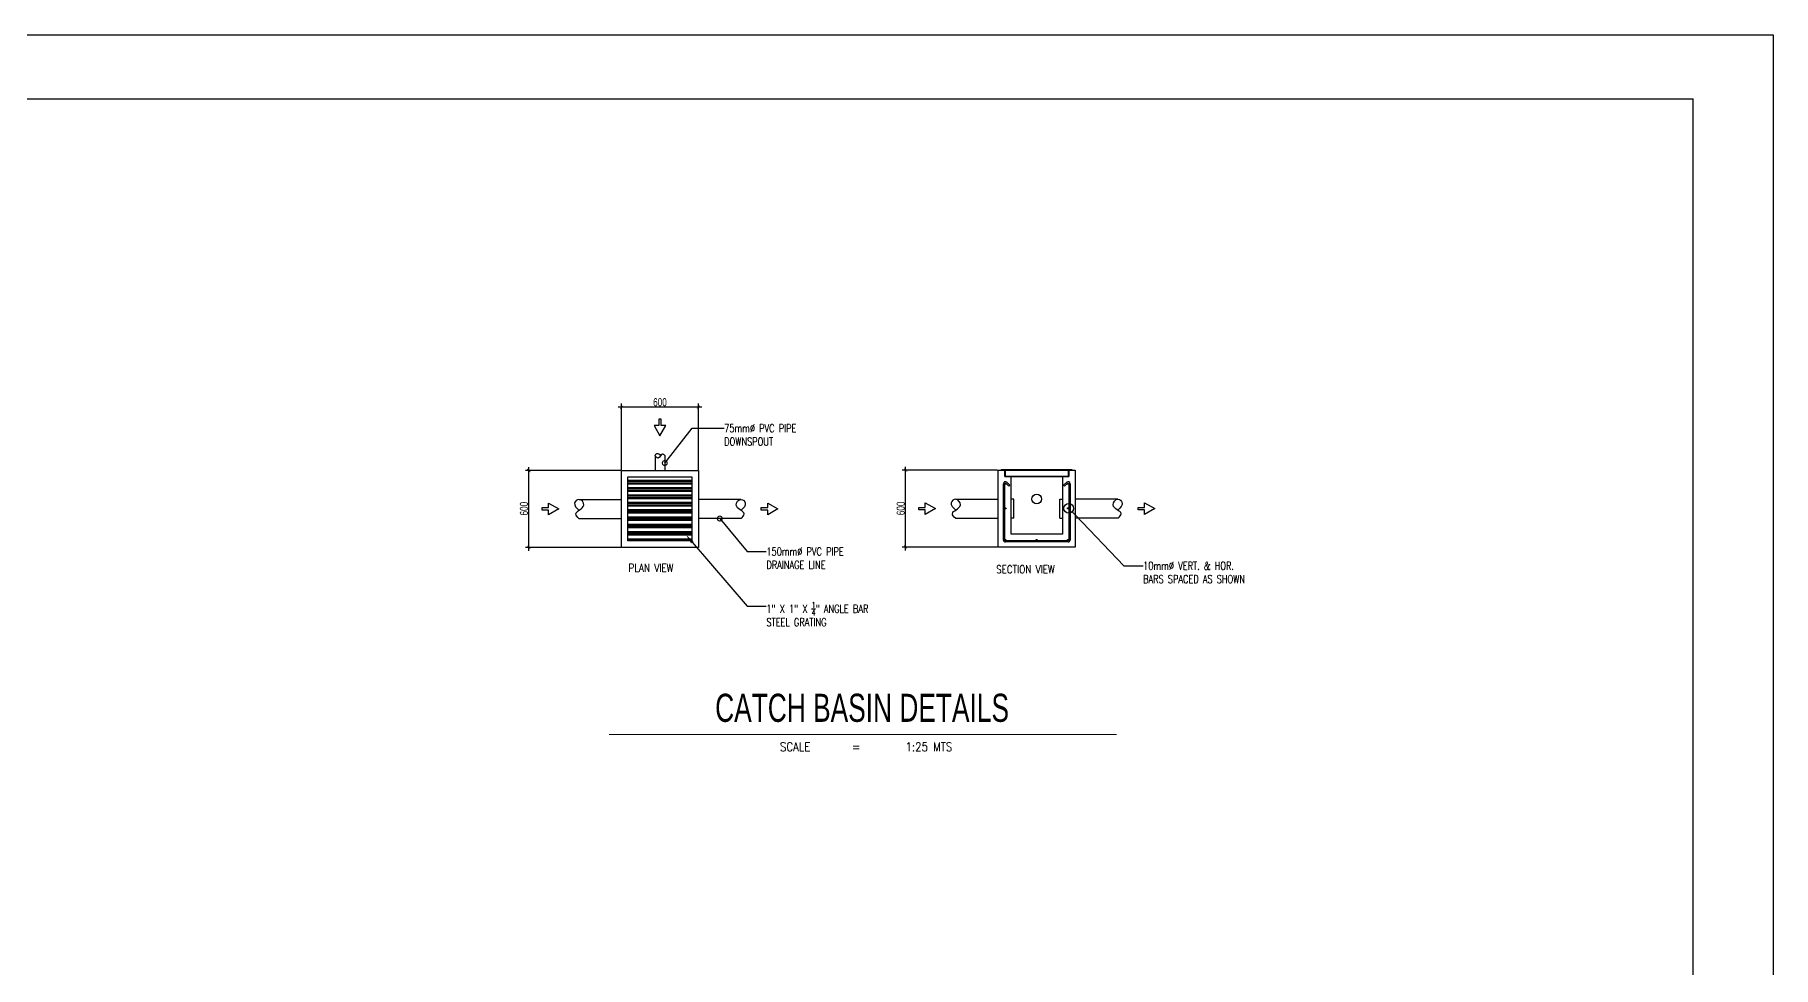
# Model space of a CAD drawing. Header units: millimetres. Extents: x -248340 to 456025, y 261499 to 1049645.
# Drawn here: x 319141 to 373455, y 322535 to 351660 of the extents above; entities that cross this region are included whole.
import ezdxf
from ezdxf import colors
from ezdxf.entities.mleader import LeaderData, LeaderLine
from ezdxf.math import Vec2, Vec3

# ---------------------------------------------------------------- set-up
doc = ezdxf.new("R2010")
doc.units = ezdxf.units.MM
doc.header["$LTSCALE"] = 8
doc.header["$MEASUREMENT"] = 0
doc.header["$PDMODE"] = 3
doc.header["$PDSIZE"] = 0.3125
doc.layers.get('0').update_dxf_attribs({"linetype": 'CONTINUOUS'})
doc.layers.get('DEFPOINTS').update_dxf_attribs({"color": 8, "linetype": 'CONTINUOUS'})
for name, color, linetype in [('A-ANNO-TEXT', 7, 'CONTINUOUS'), ('MARK', 7, 'CONTINUOUS'), ('TEXT', 2, 'CONTINUOUS')]:
    doc.layers.add(name, color=color, linetype=linetype)
for name, color, linetype, lineweight in [('A-WALL-PATT', 111, 'CONTINUOUS', 50), ('DIM', 2, 'CONTINUOUS', 25), ('S_wall', 251, 'CONTINUOUS', 0)]:
    doc.layers.add(name, color=color, linetype=linetype, lineweight=lineweight)
doc.layers.add('mv', color=30, linetype='CONTINUOUS', plot=False)
doc.styles.add('EN-SCL-DIM', font='swisscl.ttf')
doc.styles.add('ROMANS', font='ROMANS', dxfattribs={"width": 0.8, "bigfont": 'BIGFONT'})
doc.styles.get("Standard").update_dxf_attribs({"font": 'txt.shx', "width": 0.7, "bigfont": 'extfont.shx'})
doc.dimstyles.new('SC50', dxfattribs={"dimscale": 0.5, "dimtxt": 250, "dimasz": 200, "dimexe": 220, "dimexo": 50, "dimgap": 50, "dimtad": 1, "dimdec": 0, "dimrnd": 1, "dimzin": 0, "dimdsep": 46, "dimlunit": 6, "dimtxsty": 'EN-SCL-DIM', "dimblk": 'ARCHTICK', "dimcen": 100, "dimdle": 220, "dimclrd": 1, "dimclre": 1, "dimclrt": 3, "dimadec": 0, "dimazin": 0, "dimtfac": 1, "dimtdec": 0, "dimtofl": 0, "dimtmove": 0, "dimatfit": 3, "dimldrblk": 'OPEN90', "dimfxl": 1, "dimtolj": 1, "dimtzin": 0, "dimarcsym": 1})

# ---------------------------------------------------------------- blocks, each defined once
blk = doc.blocks.new('_ArchTick')
at = {"color": 0, "linetype": 'ByBlock', "const_width": 0.15}
blk.add_lwpolyline([(-0.5, -0.5), (0.5, 0.5)], dxfattribs=at)
blk = doc.blocks.new('*D1050')
at = {"layer": 'DEFPOINTS', "color": 0, "lineweight": 30, "ltscale": 1.25, "transparency": 16777216}
for p in [(346349, 338058), (349245, 338058, 0), (349245, 335658, 0)]:
    blk.add_point(p, dxfattribs=at)
at = {"layer": 'DIM', "color": 1, "lineweight": -2, "ltscale": 1.25, "transparency": 16777216}
for p, q in [((349220, 338058), (346239, 338058)), ((346349, 335548), (346349, 338168)), ((349220, 335658), (346239, 335658))]:
    blk.add_line(p, q, dxfattribs=at)
at = {"layer": 'DIM', "color": 1, "lineweight": -2, "ltscale": 1.25, "transparency": 16777216, "xscale": 100, "yscale": 100, "zscale": 100}
for p, rotation in [((346349, 338058), 90), ((346349, 335658), 270)]:
    blk.add_blockref('_ArchTick', p, dxfattribs=dict(at, rotation=rotation))
at = {"layer": 'DIM', "color": 3, "ltscale": 1.25, "transparency": 16777216, "insert": (346196, 336867), "char_height": 125, "attachment_point": 5, "rotation": 90, "style": 'EN-SCL-DIM'}
blk.add_mtext('\\A1;{\\H2x;600}', dxfattribs=at)
blk = doc.blocks.new('_Open90')
at = {"color": 0, "linetype": 'ByBlock', "lineweight": -2}
for p, q in [((0, 0), (-1, 0)), ((-0.5, 0.5), (0, 0)), ((0, 0), (-0.5, -0.5))]:
    blk.add_line(p, q, dxfattribs=at)
blk = doc.blocks.new('*D1051')
at = {"layer": 'DEFPOINTS', "color": 0, "lineweight": 30, "ltscale": 1.25, "transparency": 16777216}
for p in [(337474, 340028, 0), (337474, 338049, 0), (339874, 338049, 0)]:
    blk.add_point(p, dxfattribs=at)
at = {"layer": 'DIM', "color": 1, "lineweight": -2, "ltscale": 1.25, "transparency": 16777216}
for p, q in [((339984, 340028, 0), (337364, 340028, 0)), ((337474, 338074, 0), (337474, 340138, 0)), ((339874, 338074, 0), (339874, 340138, 0))]:
    blk.add_line(p, q, dxfattribs=at)
at = {"layer": 'DIM', "color": 1, "lineweight": -2, "ltscale": 1.25, "transparency": 16777216, "xscale": 100, "yscale": 100, "zscale": 100, "rotation": 180}
blk.add_blockref('_ArchTick', (337474, 340028, 0), dxfattribs=at)
at = {"layer": 'DIM', "color": 1, "lineweight": -2, "ltscale": 1.25, "transparency": 16777216, "xscale": 100, "yscale": 100, "zscale": 100}
blk.add_blockref('_ArchTick', (339874, 340028, 0), dxfattribs=at)
at = {"layer": 'DIM', "color": 3, "ltscale": 1.25, "transparency": 16777216, "insert": (338674, 340181, 0), "char_height": 125, "attachment_point": 5, "style": 'EN-SCL-DIM'}
blk.add_mtext('\\A1;{\\H2x;600}', dxfattribs=at)
blk = doc.blocks.new('*D1052')
at = {"layer": 'DEFPOINTS', "color": 0, "lineweight": 30, "ltscale": 1.25, "transparency": 16777216}
for p in [(334578, 338049), (337474, 338049, 0), (337474, 335649, 0)]:
    blk.add_point(p, dxfattribs=at)
at = {"layer": 'DIM', "color": 1, "lineweight": -2, "ltscale": 1.25, "transparency": 16777216}
for p, q in [((337449, 338049), (334468, 338049)), ((334578, 335539), (334578, 338159)), ((337449, 335649), (334468, 335649))]:
    blk.add_line(p, q, dxfattribs=at)
at = {"layer": 'DIM', "color": 1, "lineweight": -2, "ltscale": 1.25, "transparency": 16777216, "xscale": 100, "yscale": 100, "zscale": 100}
for p, rotation in [((334578, 338049), 90), ((334578, 335649), 270)]:
    blk.add_blockref('_ArchTick', p, dxfattribs=dict(at, rotation=rotation))
at = {"layer": 'DIM', "color": 3, "ltscale": 1.25, "transparency": 16777216, "insert": (334425, 336858), "char_height": 125, "attachment_point": 5, "rotation": 90, "style": 'EN-SCL-DIM'}
blk.add_mtext('\\A1;{\\H2x;600}', dxfattribs=at)
blk = doc.blocks.new('_DotSmall')
at = {"color": 0, "linetype": 'ByBlock', "const_width": 0.5}
blk.add_lwpolyline([(-0.0625, 0, 1), (0.0625, 0, 1)], format="xyb", close=True, dxfattribs=at)
blk = doc.blocks.new('_DOTBLANK')
at = {"color": 0, "linetype": 'ByBlock', "lineweight": -2}
blk.add_line((-0.5, 0), (-1, 0), dxfattribs=at)
blk.add_circle((0, 0), 0.5, dxfattribs=at)

msp = doc.modelspace()

# ---------------------------------------------------------------- hatches: boundary and pattern name
at = {"layer": 'A-WALL-PATT'}
h = msp.add_hatch(dxfattribs=at)
h.set_pattern_fill('ANSI32', color=3, scale=24, angle=135)
h.set_pattern_definition([(180, (-5864012.2, 173284.2), (-1e-14, -228.6), []), (180, (-5864088.4, 173360.4), (-1e-14, -228.6), [])])
h.paths.add_polyline_path([(337673.831, 335849.486), (339673.831, 335849.486), (339673.831, 337849.486), (337673.831, 337849.486)])

# ---------------------------------------------------------------- linework, layer by layer
at = {"color": 6, "ltscale": 20}
for p, q in [((338523.831, 338513.255, 0), (338523.831, 338049.486, 0)), ((338823.831, 338517.517, 0), (338823.831, 338049.486, 0)), ((336146.294, 337149.486, 0), (337478.093, 337149.486, 0)), ((341201.367, 337149.486, 0), (339869.568, 337149.486, 0)), ((347913.057, 337158.173, 0), (349244.856, 337158.173, 0)), ((349724.856, 337158.173, 0), (349644.856, 337158.173, 0)), ((349724.856, 336558.173, 0), (349724.856, 337158.173, 0)), ((351164.856, 336558.173, 0), (351164.856, 337158.173, 0)), ((351164.856, 337158.173, 0), (351244.856, 337158.173, 0)), ((352976.655, 337158.173, 0), (351644.856, 337158.173, 0)), ((336137.769, 336549.486, 0), (337473.831, 336549.486, 0)), ((341209.892, 336549.486, 0), (339873.831, 336549.486, 0)), ((347904.532, 336558.173, 0), (349244.856, 336558.173, 0)), ((349724.856, 336558.173, 0), (349644.856, 336558.173, 0)), ((351164.856, 336558.173, 0), (351244.856, 336558.173, 0)), ((352985.18, 336558.173, 0), (351649.118, 336558.173, 0))]:
    msp.add_line(p, q, dxfattribs=at)
for p, q in [((349444.856, 337858.173, 0), (349444.856, 338058.173, 0)), ((349444.856, 337858.173, 0), (351444.856, 337858.173, 0)), ((349644.856, 336058.173, 0), (349644.856, 337858.173, 0)), ((351244.856, 337858.173, 0), (351244.856, 336058.173, 0)), ((351444.856, 338058.173, 0), (351444.856, 337858.173, 0)), ((349404.856, 335878.173, 0), (349404.856, 337638.174, 0)), ((349444.856, 335878.173, 0), (349444.856, 337638.173, 0)), ((349478.395, 337652.894, 0), (349577.375, 337559.309, 0)), ((349505.876, 337681.959, 0), (349604.856, 337588.375, 0)), ((349604.856, 337588.375, 0), (349577.375, 337559.309, 0)), ((351383.836, 337681.959, 0), (351284.856, 337588.375, 0)), ((351284.856, 337588.375, 0), (351312.337, 337559.309, 0)), ((351411.317, 337652.894, 0), (351312.337, 337559.309, 0)), ((351444.856, 337638.174, 0), (351444.856, 335878.173, 0)), ((351484.856, 337638.174, 0), (351484.856, 335878.173, 0)), ((351424.856, 335858.173, 0), (349464.856, 335858.173, 0)), ((351424.856, 335818.173, 0), (349464.856, 335818.173, 0)), ((351244.856, 336058.173, 0), (349644.856, 336058.173, 0))]:
    msp.add_line(p, q)
at = {"color": 2}
for p, q in [((349464.856, 337878.173, 0), (349464.856, 338058.173, 0)), ((349464.856, 337878.173, 0), (351424.856, 337878.173, 0)), ((351424.856, 338058.173, 0), (351424.856, 337878.173, 0))]:
    msp.add_line(p, q, dxfattribs=at)
at = {"color": 4, "elevation": 0}
for points in [[(338633.831, 339657.099), (338633.831, 339457.099), (338488.781, 339457.099), (338673.831, 339136.584), (338858.88, 339457.099), (338713.831, 339457.099), (338713.831, 339657.099)], [(337473.831, 338049.486), (339873.831, 338049.486), (339873.831, 335649.486), (337473.831, 335649.486)], [(334988.612, 336889.486), (335188.612, 336889.486), (335188.612, 337034.536), (335509.127, 336849.486), (335188.612, 336664.437), (335188.612, 336809.486), (334988.612, 336809.486)], [(341838.534, 336889.486), (342038.534, 336889.486), (342038.534, 337034.536), (342359.049, 336849.486), (342038.534, 336664.437), (342038.534, 336809.486), (341838.534, 336809.486)], [(346759.637, 336898.173), (346959.637, 336898.173), (346959.637, 337043.223), (347280.152, 336858.173), (346959.637, 336673.124), (346959.637, 336818.173), (346759.637, 336818.173)], [(353609.56, 336898.173), (353809.56, 336898.173), (353809.56, 337043.223), (354130.075, 336858.173), (353809.56, 336673.124), (353809.56, 336818.173), (353609.56, 336818.173)]]:
    msp.add_lwpolyline(points, close=True, dxfattribs=at)
at = {"elevation": 0}
msp.add_lwpolyline([(337673.831, 337849.486), (339673.831, 337849.486), (339673.831, 335849.486), (337673.831, 335849.486)], close=True, dxfattribs=at)
at = {"color": 4, "elevation": 0}
msp.add_lwpolyline([(351444.856, 338058.173), (351644.856, 338058.173), (351644.856, 335658.173), (349244.856, 335658.173), (349244.856, 338058.173), (349444.856, 338058.173)], dxfattribs=at)
at = {"color": 2, "elevation": 0}
for points in [[(349344.856, 338058.173), (349344.856, 338078.173), (351544.856, 338078.173), (351544.856, 338058.173)], [(349464.856, 338058.173), (351424.856, 338058.173)]]:
    msp.add_lwpolyline(points, dxfattribs=at)
for centre in [(349464.856, 337638.173, 0), (351424.856, 337638.173, 0), (349464.856, 336868.173, 0), (351424.856, 336868.173, 0), (349464.856, 335878.173, 0), (350444.856, 335878.173, 0), (351424.856, 335878.173, 0)]:
    msp.add_circle(centre, 20)
at = {"color": 6, "ltscale": 20}
msp.add_circle((350444.856, 337158.173, 0), 150, dxfattribs=at)
for centre, radius, start, end in [((349464.856, 337638.173, 0), 60, 46.1493988, 180.0003241), ((351424.856, 337638.173, 0), 60, 359.9996759, 133.8506012), ((349464.856, 335878.173, 0), 60, 180, 270), ((349464.856, 335798.173, 0), 20, 90, 90), ((351424.856, 335798.173, 0), 20, 90, 90), ((351424.856, 335878.173, 0), 60, 270, 0)]:
    msp.add_arc(centre, radius, start, end)
for points in [[(338823.831, 338517.517, 0), (338752.248, 338564.6, 0), (338616.359, 338440.387, 0), (338523.831, 338517.517, 0), (338580.909, 338582.344, 0), (338693.166, 338517.281, 0)], [(336137.769, 336549.486, 0), (336043.603, 336692.651, 0), (336292.029, 336964.43, 0), (336137.769, 337149.486, 0), (336008.115, 337035.329, 0), (336138.242, 336810.816, 0)], [(341209.892, 336549.486, 0), (341304.058, 336692.651, 0), (341055.632, 336964.43, 0), (341209.892, 337149.486, 0), (341339.546, 337035.329, 0), (341209.419, 336810.816, 0)], [(347904.532, 336558.173, 0), (347810.366, 336701.338, 0), (348058.792, 336973.117, 0), (347904.532, 337158.173, 0), (347774.878, 337044.016, 0), (347905.005, 336819.503, 0)], [(352985.18, 336558.173, 0), (353079.346, 336701.338, 0), (352830.92, 336973.117, 0), (352985.18, 337158.173, 0), (353114.834, 337044.016, 0), (352984.707, 336819.503, 0)]]:
    msp.add_spline(points, degree=3, dxfattribs=at)
at = {"layer": 'mv', "color": 6}
for p, q in [((289354.998, 351659.811), (373454.998, 351659.811)), ((373454.998, 351659.811), (373454.998, 292259.811)), ((291354.998, 349659.811), (370954.998, 349659.811)), ((370954.998, 294259.811), (370954.998, 349659.811))]:
    msp.add_line(p, q, dxfattribs=at)
at = {"layer": 'S_wall', "ltscale": 1.25}
msp.add_line((337083.582, 329799.644), (352933.708, 329799.644), dxfattribs=at)

# ---------------------------------------------------------------- texts
at = {"layer": 'A-ANNO-TEXT', "color": 3, "linetype": 'Continuous', "char_height": 250, "width": 3347.78371, "attachment_point": 4, "style": 'ROMANS'}
for s, insert in [('PLAN VIEW', (337692.488, 335008.919, 0)), ('SECTION VIEW', (349177.834, 334963.723, 0))]:
    msp.add_mtext(s, dxfattribs=dict(at, insert=insert))
at = {"layer": 'MARK', "style": 'ROMANS', "width": 0.85}
msp.add_text('SCALE       =        1:25 MTS', height=274.43234, dxfattribs=at).set_placement((342423.713, 329282.917))
at = {"layer": 'TEXT', "insert": (335363.365, 331077.458), "char_height": 878.18348, "width": 19250.01317, "attachment_point": 1}
msp.add_mtext('\\pxqc;{\\fFranklin Gothic Heavy|b0|i0|c0|p34;CATCH BASIN DETAILS}', dxfattribs=at)

# ---------------------------------------------------------------- dimensions: what is measured, and where the dimension line sits
at = {"layer": 'DIM', "color": 0, "ltscale": 1.25}
for base, p1, p2, angle, picture, middle in [((337473.831, 340028.453, 0), (339873.831, 338049.486, 0), (337473.831, 338049.486, 0), 180, '*D1051', (338673.831, 340028.453, 0)), ((334577.636, 338049.486), (337473.831, 335649.486, 0), (337473.831, 338049.486, 0), 90, '*D1052', (334577.636, 336858.173)), ((346348.662, 338058.173), (349244.856, 335658.173, 0), (349244.856, 338058.173, 0), 90, '*D1050', (346348.662, 336866.86))]:
    dim = msp.add_linear_dim(base=base, p1=p1, p2=p2, angle=angle, text='{\\H2x;600}', dimstyle='SC50', dxfattribs=at)
    dim.commit()
    dim.dimension.update_dxf_attribs({"geometry": picture, "text_midpoint": middle, "dimtype": 160})

# ---------------------------------------------------------------- leaders
at = {"color": 6}
ml = msp.add_multileader_mtext('Standard', dxfattribs=at)
ml.set_content('{\\W0.75;75mm%%C PVC PIPE\\PDOWNSPOUT}', color=2, style='ROMANS')
ml.set_leader_properties(color=1)
ml.set_arrow_properties(name='DOTSMALL')
ml.build(insert=Vec2(0, 0))
ml.multileader.update_dxf_attribs({"text_right_attachment_type": 6, "dogleg_length": 500, "arrow_head_size": 300})
ctx = ml.context
ctx.base_point, ctx.char_height, ctx.arrow_head_size, ctx.landing_gap_size, ctx.plane_origin, ctx.plane_x_axis, ctx.plane_y_axis = Vec3(340676.636, 339369.453, 0), 250, 300, 4, Vec3(335979.031, 343008.411, 0), Vec3(1, 0, 0), Vec3(0, 1, 0)
ctx.right_attachment = 6
notes = []
notes.append((ctx, [(1, (1, 1, 0), (339676.636, 339369.453, 0), (1, 0, 0), 1000, [(0, [(338823.831, 338283.502, 0)], 0, [])])]))
ctx.mtext.insert, ctx.mtext.text_direction, ctx.mtext.flow_direction = Vec3(340680.636, 339494.453, 0), Vec3(1, 0, 0), 5
ml = msp.add_multileader_mtext('Standard', dxfattribs=at)
ml.set_content('{\\W0.75;10mm%%C VERT. & HOR.\\PBARS SPACED AS SHOWN}', color=2, style='ROMANS')
ml.set_leader_properties(color=1)
ml.set_arrow_properties(name='DOTBLANK')
ml.build(insert=Vec2(0, 0))
ml.multileader.update_dxf_attribs({"text_right_attachment_type": 6, "dogleg_length": 300, "arrow_head_size": 300})
ctx = ml.context
ctx.base_point, ctx.char_height, ctx.arrow_head_size, ctx.landing_gap_size, ctx.plane_origin, ctx.plane_x_axis, ctx.plane_y_axis = Vec3(353765.692, 335075.289, 0), 250, 300, 4, Vec3(349468.087, 341393.083, 0), Vec3(1, 0, 0), Vec3(0, 1, 0)
ctx.right_attachment = 6
notes.append((ctx, [(1, (1, 1, 0), (353165.692, 335075.289, 0), (1, 0, 0), 600, [(0, [(351444.856, 336868.173, 0)], 0, [])])]))
ctx.mtext.insert, ctx.mtext.text_direction, ctx.mtext.flow_direction = Vec3(353769.692, 335200.289, 0), Vec3(1, 0, 0), 5
ml = msp.add_multileader_mtext('Standard', dxfattribs=at)
ml.set_content('{\\W0.75;150mm%%C PVC PIPE\\PDRAINAGE LINE}', color=2, style='ROMANS')
ml.set_leader_properties(color=1)
ml.set_arrow_properties(name='DOTSMALL')
ml.build(insert=Vec2(0, 0))
ml.multileader.update_dxf_attribs({"text_right_attachment_type": 6, "dogleg_length": 300, "arrow_head_size": 300})
ctx = ml.context
ctx.base_point, ctx.char_height, ctx.arrow_head_size, ctx.landing_gap_size, ctx.plane_origin, ctx.plane_x_axis, ctx.plane_y_axis = Vec3(341994.667, 335518.453, 0), 250, 300, 4, Vec3(337697.062, 341274.396, 0), Vec3(1, 0, 0), Vec3(0, 1, 0)
ctx.right_attachment = 6
notes.append((ctx, [(1, (1, 1, 0), (341394.667, 335518.453, 0), (1, 0, 0), 600, [(0, [(340541.861, 336549.486, 0)], 0, [])])]))
ctx.mtext.insert, ctx.mtext.text_direction, ctx.mtext.flow_direction = Vec3(341998.667, 335643.453, 0), Vec3(1, 0, 0), 5
ml = msp.add_multileader_mtext('Standard', dxfattribs=at)
ml.set_content('\\A1;{\\W0.75;1" X 1" X \\H0.7x;\\S1/4;\\H1.42857x;" ANGLE BAR\\PSTEEL GRATING}', color=2, style='ROMANS')
ml.set_leader_properties(color=1)
ml.build(insert=Vec2(0, 0))
ml.multileader.update_dxf_attribs({"text_right_attachment_type": 6, "dogleg_length": 300, "arrow_head_size": 300})
ctx = ml.context
ctx.base_point, ctx.char_height, ctx.arrow_head_size, ctx.landing_gap_size, ctx.plane_origin, ctx.plane_x_axis, ctx.plane_y_axis = Vec3(341994.667, 333815.42, 0), 250, 300, 4, Vec3(337697.062, 339571.363, 0), Vec3(1, 0, 0), Vec3(0, 1, 0)
ctx.right_attachment = 6
notes.append((ctx, [(1, (1, 1, 0), (341394.667, 333815.42, 0), (1, 0, 0), 600, [(0, [(339488.636, 336035.453, 0)], 0, [])])]))
ctx.mtext.insert, ctx.mtext.text_direction, ctx.mtext.flow_direction = Vec3(341998.667, 333940.42, 0), Vec3(1, 0, 0), 5
for ctx, leaders in notes:
    for number, flags, end, landing, length, lines in leaders:
        leader = LeaderData()
        leader.index, (leader.has_last_leader_line, leader.has_dogleg_vector, leader.attachment_direction) = number, flags
        leader.last_leader_point, leader.dogleg_vector, leader.dogleg_length = Vec3(end), Vec3(landing), length
        for number, points, colour, breaks in lines:
            line = LeaderLine()
            line.index, line.vertices, line.color, line.breaks = number, Vec3.list(points), colors.encode_raw_color(colour), breaks
            leader.lines.append(line)
        ctx.leaders.append(leader)

doc.saveas('drawing.dxf')
